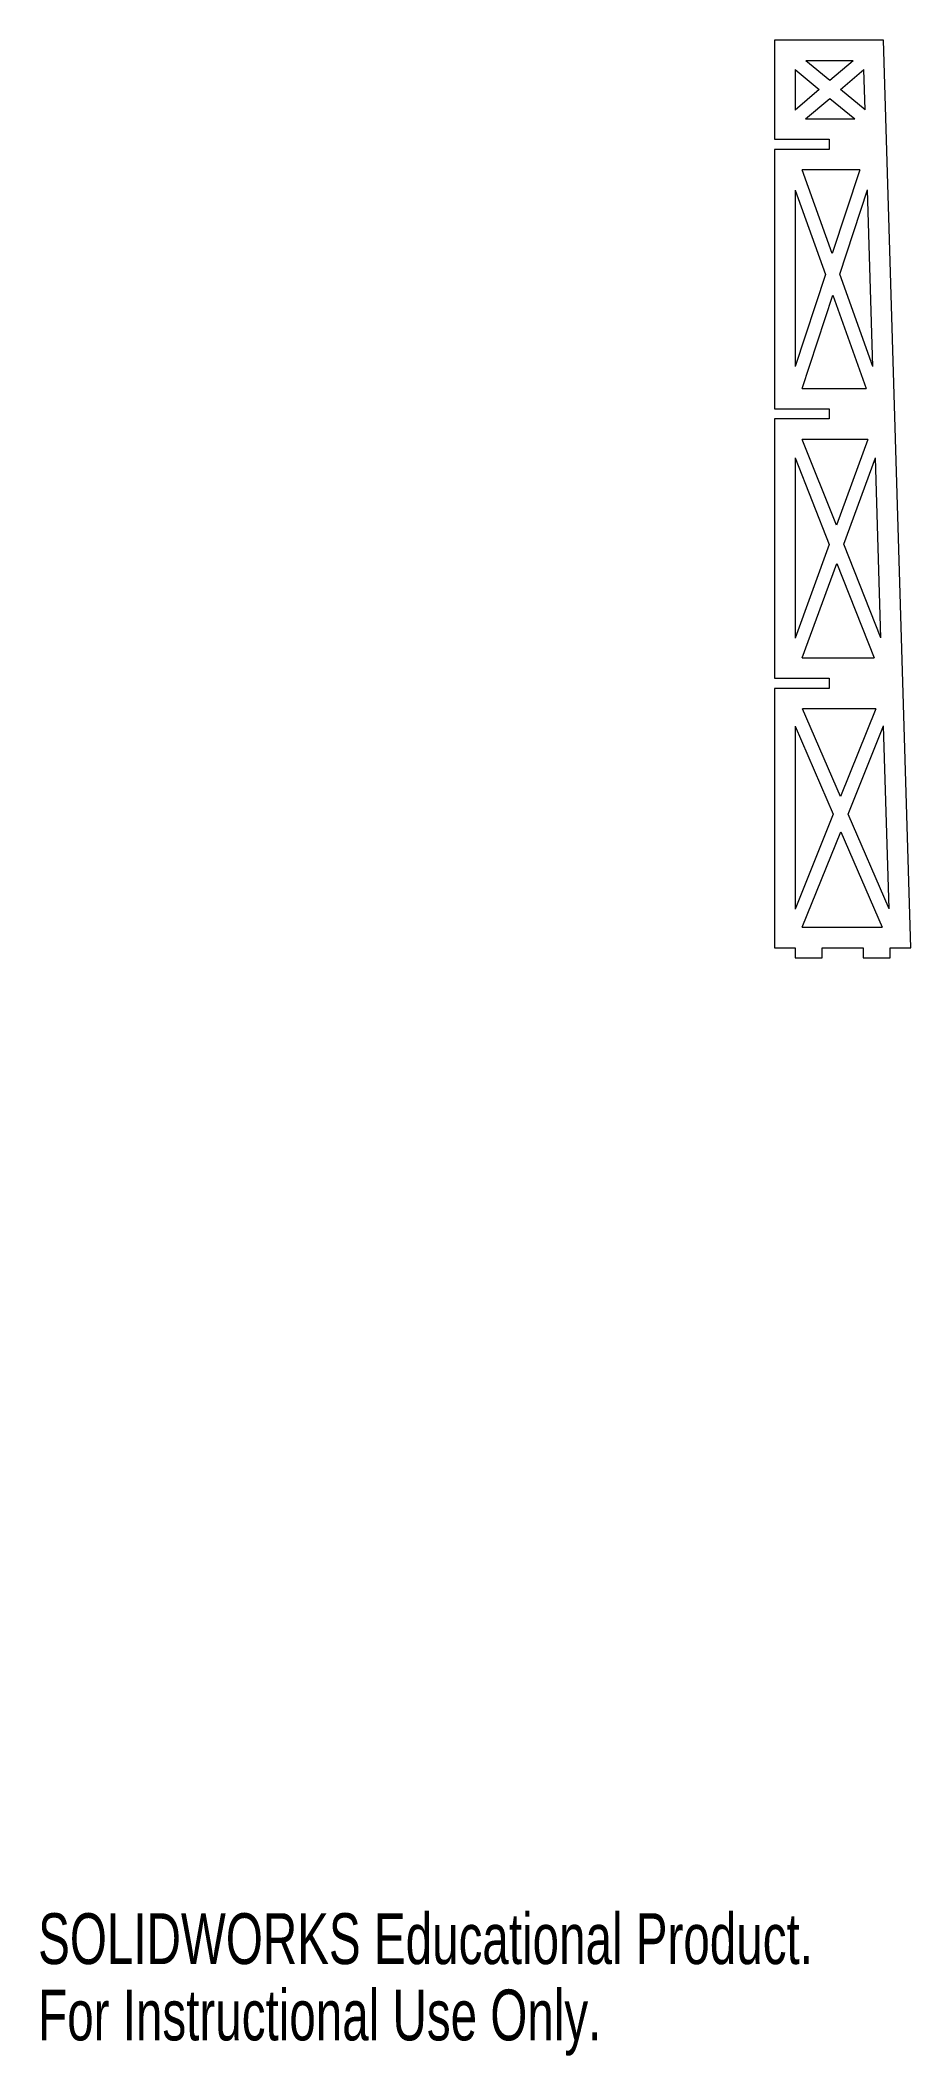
# Model space of a CAD drawing. Header units: inches. Extents: x 0 to 10.1, y 0 to 23.3.
import ezdxf

# ---------------------------------------------------------------- set-up
doc = ezdxf.new("R2010")
doc.units = ezdxf.units.IN
doc.header["$LTSCALE"] = 4
doc.header["$MEASUREMENT"] = 0
doc.styles.add('SLDTEXTSTYLE0', font='TXT', dxfattribs={"width": 0.7})

msp = doc.modelspace()

# ---------------------------------------------------------------- linework, layer by layer
at = {"color": 7, "linetype": 'Continuous', "lineweight": 15}
for p, q in [((8.522, 23.313), (8.522, 22.167)), ((9.782, 23.313), (8.522, 23.313)), ((10.097, 12.813), (9.782, 23.313)), ((8.759, 22.974), (9.038, 22.743)), ((8.759, 22.974), (8.759, 22.506)), ((9.431, 23.076), (8.882, 23.076)), ((9.16, 22.847), (8.882, 23.076)), ((9.431, 23.076), (9.16, 22.847)), ((9.283, 22.745), (9.556, 22.976)), ((9.57, 22.508), (9.556, 22.976)), ((9.038, 22.743), (8.759, 22.506)), ((8.88, 22.403), (9.161, 22.641)), ((9.161, 22.641), (9.45, 22.403)), ((9.57, 22.508), (9.283, 22.745)), ((8.88, 22.403), (9.45, 22.403)), ((8.522, 22.167), (9.152, 22.167)), ((9.152, 22.167), (9.152, 22.049)), ((8.522, 22.049), (8.522, 19.049)), ((9.152, 22.049), (8.522, 22.049)), ((9.508, 21.813), (8.842, 21.813)), ((9.19, 20.846), (8.842, 21.813)), ((9.508, 21.813), (9.19, 20.846)), ((8.759, 21.58), (9.11, 20.603)), ((8.759, 21.58), (8.759, 19.537)), ((9.276, 20.605), (9.598, 21.582)), ((9.659, 19.539), (9.598, 21.582)), ((9.11, 20.603), (8.759, 19.537)), ((9.659, 19.539), (9.276, 20.605)), ((8.841, 19.285), (9.196, 20.362)), ((9.196, 20.362), (9.583, 19.285)), ((8.841, 19.285), (9.583, 19.285)), ((8.522, 19.049), (9.152, 19.049)), ((8.522, 18.931), (8.522, 15.931)), ((9.152, 18.931), (8.522, 18.931)), ((9.152, 19.049), (9.152, 18.931)), ((9.601, 18.694), (8.843, 18.694)), ((9.237, 17.701), (8.843, 18.694)), ((9.601, 18.694), (9.237, 17.701)), ((8.759, 18.481), (9.155, 17.479)), ((8.759, 18.481), (8.759, 16.396)), ((9.324, 17.481), (9.691, 18.483)), ((9.753, 16.398), (9.691, 18.483)), ((9.155, 17.479), (8.759, 16.396)), ((8.842, 16.167), (9.243, 17.259)), ((9.243, 17.259), (9.676, 16.167)), ((9.753, 16.398), (9.324, 17.481)), ((8.842, 16.167), (9.676, 16.167)), ((8.522, 15.931), (9.152, 15.931)), ((9.152, 15.931), (9.152, 15.813)), ((8.522, 15.813), (8.522, 12.813)), ((9.152, 15.813), (8.522, 15.813)), ((9.693, 15.576), (8.844, 15.576)), ((9.284, 14.562), (8.844, 15.576)), ((9.693, 15.576), (9.284, 14.562)), ((8.759, 15.378), (9.201, 14.357)), ((8.759, 15.378), (8.759, 13.259)), ((9.372, 14.359), (9.784, 15.38)), ((9.847, 13.262), (9.784, 15.38)), ((9.201, 14.357), (8.759, 13.259)), ((9.847, 13.262), (9.372, 14.359)), ((8.843, 13.049), (9.289, 14.154)), ((9.289, 14.154), (9.768, 13.049)), ((8.843, 13.049), (9.768, 13.049)), ((8.522, 12.813), (8.759, 12.813)), ((8.759, 12.813), (8.759, 12.694)), ((8.759, 12.694), (9.074, 12.694)), ((9.074, 12.813), (9.546, 12.813)), ((9.074, 12.694), (9.074, 12.813)), ((9.546, 12.813), (9.546, 12.694)), ((9.546, 12.694), (9.861, 12.694)), ((9.861, 12.813), (10.097, 12.813)), ((9.861, 12.694), (9.861, 12.813))]:
    msp.add_line(p, q, dxfattribs=at)

# ---------------------------------------------------------------- texts
at = {"color": 7, "linetype": 'Continuous', "char_height": 0.5882, "attachment_point": 1, "style": 'SLDTEXTSTYLE0'}
for s, insert in [('SOLIDWORKS Educational Product.', (0, 1.641)), ('For Instructional Use Only.', (0, 0.758))]:
    msp.add_mtext(s, dxfattribs=dict(at, insert=insert))

doc.saveas('drawing.dxf')
